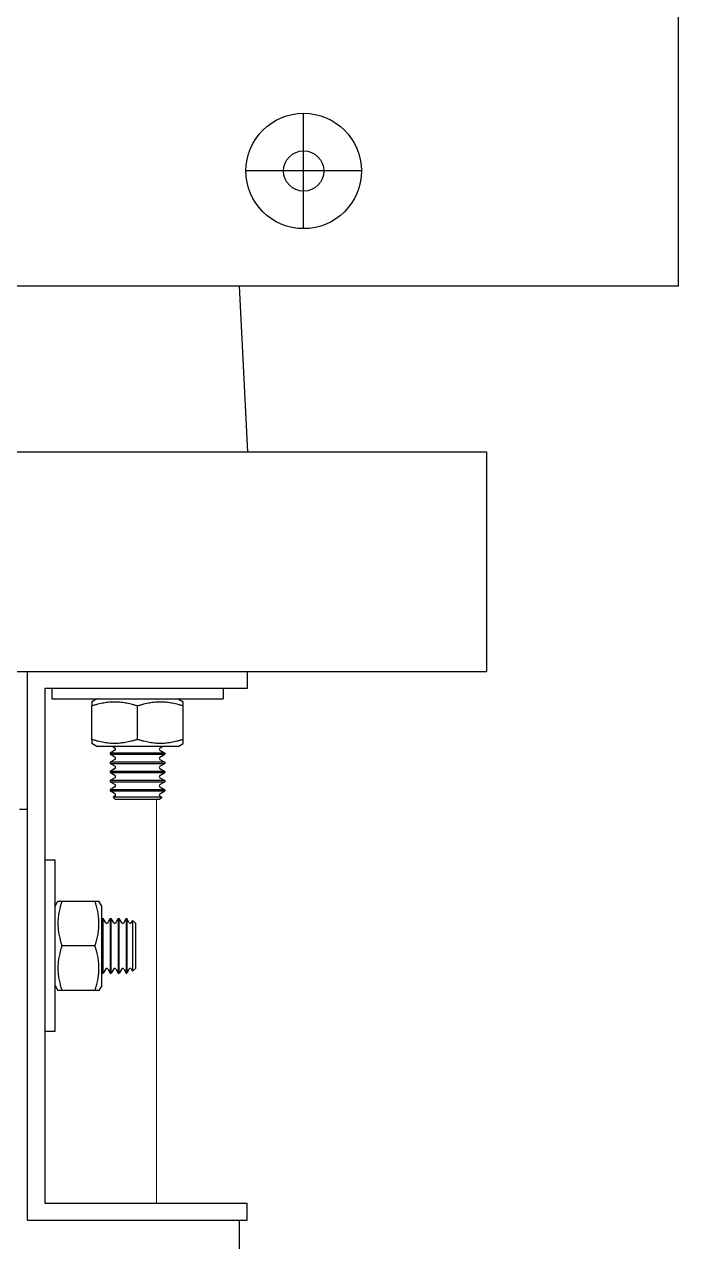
# Model space of a CAD drawing. Header units: millimetres. Extents: x -23083795 to 376618, y 113268 to 3804440.
# Drawn here: x 225491.1 to 225681.8, y 122186.1 to 122540.9 of the extents above; entities that cross this region are included whole.
import ezdxf

# ---------------------------------------------------------------- set-up
doc = ezdxf.new("R2010")
doc.units = ezdxf.units.MM
doc.header["$LTSCALE"] = 6
doc.layers.add('Duongcoban', color=4, linetype='Continuous', lineweight=30)
doc.layers.add('Ong PVC', color=160, linetype='Continuous', lineweight=9)

msp = doc.modelspace()

# ---------------------------------------------------------------- linework, layer by layer
at = {"color": 7}
for q in [(225681.76429, 123318.53805, -1.36858), (224769.79662, 122464.53397, -1.36858)]:
    msp.add_line((225681.76429, 122464.53397, -1.36858), q, dxfattribs=at)
at = {"color": 160}
for p, q in [((225572.49627, 122481.34443, -1.36858), (225572.49627, 122514.96536, -1.36858)), ((225589.30674, 122498.15489, -1.36858), (225555.68581, 122498.15489, -1.36858))]:
    msp.add_line(p, q, dxfattribs=at)
at = {"color": 2, "lineweight": -3, "ltscale": 30, "extrusion": (0, 1, -2.22045e-16)}
for p, q in [((224825.78045, 122416.29449, -1.36858), (225625.78045, 122416.29449, -1.36858)), ((225625.78045, 122416.29449, -1.36858), (225625.78045, 122352.29449, -1.36858)), ((224825.78045, 122352.29449, -1.36858), (225625.78045, 122352.29449, -1.36858)), ((225499.07105, 122347.29449, -1.36858), (225499.07105, 122344.29449, -1.36858)), ((225499.07105, 122344.29449, -1.36858), (225549.07105, 122344.29449, -1.36858)), ((225512.20438, 122344.29449, -1.36858), (225510.73425, 122343.44571, -1.36858)), ((225535.93771, 122344.29449, -1.36858), (225537.40784, 122343.44571, -1.36858)), ((225549.07105, 122347.29449, -1.36858), (225549.07105, 122344.29449, -1.36858)), ((225510.73425, 122332.46779, -1.36858), (225510.73425, 122342.25451, -1.36858)), ((225524.07105, 122332.46779, -1.36858), (225524.07105, 122342.25451, -1.36858)), ((225537.40784, 122332.46779, -1.36858), (225537.40784, 122342.25451, -1.36858)), ((225512.20438, 122330.42782, -1.36858), (225510.73425, 122331.2766, -1.36858)), ((225535.93771, 122330.42782, -1.36858), (225512.20438, 122330.42782, -1.36858)), ((225517.51442, 122329.96115, -1.36858), (225516.70613, 122330.42782, -1.36858)), ((225530.62767, 122329.96115, -1.36858), (225531.43596, 122330.42782, -1.36858)), ((225535.93771, 122330.42782, -1.36858), (225537.40784, 122331.2766, -1.36858)), ((225517.51442, 122329.29449, -1.36858), (225516.07105, 122328.46115, -1.36858)), ((225532.07105, 122328.46115, -1.36858), (225516.07105, 122328.46115, -1.36858)), ((225516.07105, 122328.46115, -1.36858), (225516.07105, 122328.12782, -1.36858)), ((225516.07105, 122328.12782, -1.36858), (225532.07105, 122328.12782, -1.36858)), ((225517.51442, 122327.29449, -1.36858), (225516.07105, 122328.12782, -1.36858)), ((225517.51442, 122326.62782, -1.36858), (225516.07105, 122325.79449, -1.36858)), ((225530.62767, 122329.29449, -1.36858), (225532.07105, 122328.46115, -1.36858)), ((225530.62767, 122327.29449, -1.36858), (225532.07105, 122328.12782, -1.36858)), ((225530.62767, 122326.62782, -1.36858), (225532.07105, 122325.79449, -1.36858)), ((225532.07105, 122328.46115, -1.36858), (225532.07105, 122328.12782, -1.36858)), ((225532.07105, 122325.79449, -1.36858), (225516.07105, 122325.79449, -1.36858)), ((225516.07105, 122325.79449, -1.36858), (225516.07105, 122325.46115, -1.36858)), ((225516.07105, 122325.46115, -1.36858), (225532.07105, 122325.46115, -1.36858)), ((225517.51442, 122324.62782, -1.36858), (225516.07105, 122325.46115, -1.36858)), ((225517.51442, 122323.96115, -1.36858), (225516.07105, 122323.12782, -1.36858)), ((225532.07105, 122323.12782, -1.36858), (225516.07105, 122323.12782, -1.36858)), ((225516.07105, 122323.12782, -1.36858), (225516.07105, 122322.79449, -1.36858)), ((225516.07105, 122322.79449, -1.36858), (225532.07105, 122322.79449, -1.36858)), ((225517.51442, 122321.96115, -1.36858), (225516.07105, 122322.79449, -1.36858)), ((225530.62767, 122324.62782, -1.36858), (225532.07105, 122325.46115, -1.36858)), ((225530.62767, 122323.96115, -1.36858), (225532.07105, 122323.12782, -1.36858)), ((225530.62767, 122321.96115, -1.36858), (225532.07105, 122322.79449, -1.36858)), ((225532.07105, 122325.79449, -1.36858), (225532.07105, 122325.46115, -1.36858)), ((225532.07105, 122323.12782, -1.36858), (225532.07105, 122322.79449, -1.36858)), ((225517.51442, 122321.29449, -1.36858), (225516.07105, 122320.46115, -1.36858)), ((225532.07105, 122320.46115, -1.36858), (225516.07105, 122320.46115, -1.36858)), ((225516.07105, 122320.46115, -1.36858), (225516.07105, 122320.12782, -1.36858)), ((225516.07105, 122320.12782, -1.36858), (225532.07105, 122320.12782, -1.36858)), ((225517.51442, 122319.29449, -1.36858), (225516.07105, 122320.12782, -1.36858)), ((225530.62767, 122321.29449, -1.36858), (225532.07105, 122320.46115, -1.36858)), ((225530.62767, 122319.29449, -1.36858), (225532.07105, 122320.12782, -1.36858)), ((225532.07105, 122320.46115, -1.36858), (225532.07105, 122320.12782, -1.36858)), ((225517.51442, 122318.62782, -1.36858), (225516.07105, 122317.79449, -1.36858)), ((225532.07105, 122317.79449, -1.36858), (225516.07105, 122317.79449, -1.36858)), ((225516.07105, 122317.79449, -1.36858), (225516.07105, 122317.46115, -1.36858)), ((225516.07105, 122317.46115, -1.36858), (225532.07105, 122317.46115, -1.36858)), ((225517.51442, 122316.62782, -1.36858), (225516.07105, 122317.46115, -1.36858)), ((225517.51442, 122315.96115, -1.36858), (225517.00248, 122315.66558, -1.36858)), ((225531.13961, 122315.66558, -1.36858), (225517.00248, 122315.66558, -1.36858)), ((225517.70691, 122314.96115, -1.36858), (225517.00248, 122315.66558, -1.36858)), ((225530.43518, 122314.96115, -1.36858), (225531.13961, 122315.66558, -1.36858)), ((225530.62767, 122318.62782, -1.36858), (225532.07105, 122317.79449, -1.36858)), ((225530.62767, 122316.62782, -1.36858), (225532.07105, 122317.46115, -1.36858)), ((225530.62767, 122315.96115, -1.36858), (225531.13961, 122315.66558, -1.36858)), ((225532.07105, 122317.79449, -1.36858), (225532.07105, 122317.46115, -1.36858)), ((225489.70097, 122312.12253, -1.36858), (225492.07105, 122312.12253, -1.36858)), ((225530.43518, 122314.96115, -1.36858), (225517.70691, 122314.96115, -1.36858)), ((225500.07105, 122297.29449, -1.36858), (225497.07105, 122297.29449, -1.36858)), ((225500.07105, 122247.29449, -1.36858), (225500.07105, 122297.29449, -1.36858)), ((225500.07105, 122283.89449, -1.36858), (225500.88128, 122285.29786, -1.36858)), ((225502.0427, 122285.29786, -1.36858), (225511.69939, 122285.29786, -1.36858)), ((225513.67105, 122283.89449, -1.36858), (225512.86081, 122285.29786, -1.36858)), ((225513.67105, 122260.69449, -1.36858), (225513.67105, 122283.89449, -1.36858)), ((225513.67105, 122280.06354, -1.36858), (225513.80438, 122280.29449, -1.36858)), ((225513.80438, 122280.29449, -1.36858), (225513.80438, 122264.29449, -1.36858)), ((225513.80438, 122280.29449, -1.36858), (225514.09605, 122280.29449, -1.36858)), ((225514.09605, 122264.29449, -1.36858), (225514.09605, 122280.29449, -1.36858)), ((225514.82521, 122279.03153, -1.36858), (225514.09605, 122280.29449, -1.36858)), ((225515.40855, 122279.03153, -1.36858), (225516.13771, 122280.29449, -1.36858)), ((225516.13771, 122280.29449, -1.36858), (225516.13771, 122264.29449, -1.36858)), ((225516.13771, 122280.29449, -1.36858), (225516.42938, 122280.29449, -1.36858)), ((225516.42938, 122264.29449, -1.36858), (225516.42938, 122280.29449, -1.36858)), ((225517.15855, 122279.03153, -1.36858), (225516.42938, 122280.29449, -1.36858)), ((225517.74188, 122279.03153, -1.36858), (225518.47105, 122280.29449, -1.36858)), ((225518.47105, 122280.29449, -1.36858), (225518.47105, 122264.29449, -1.36858)), ((225518.47105, 122280.29449, -1.36858), (225518.76271, 122280.29449, -1.36858)), ((225518.76271, 122264.29449, -1.36858), (225518.76271, 122280.29449, -1.36858)), ((225519.49188, 122279.03153, -1.36858), (225518.76271, 122280.29449, -1.36858)), ((225520.07521, 122279.03153, -1.36858), (225520.80438, 122280.29449, -1.36858)), ((225520.80438, 122280.29449, -1.36858), (225520.80438, 122264.29449, -1.36858)), ((225520.80438, 122280.29449, -1.36858), (225520.95021, 122280.29449, -1.36858)), ((225520.95021, 122280.29449, -1.36858), (225520.95021, 122264.29449, -1.36858)), ((225521.67938, 122279.03153, -1.36858), (225520.95021, 122280.29449, -1.36858)), ((225522.26271, 122279.03153, -1.36858), (225522.64334, 122279.6908, -1.36858)), ((225522.64334, 122279.6908, -1.36858), (225522.64334, 122264.89817, -1.36858)), ((225523.47105, 122278.8631, -1.36858), (225522.64334, 122279.6908, -1.36858)), ((225523.47105, 122278.8631, -1.36858), (225523.47105, 122265.72587, -1.36858)), ((225511.69939, 122272.29449, -1.36858), (225502.0427, 122272.29449, -1.36858)), ((225513.67105, 122264.52543, -1.36858), (225513.80438, 122264.29449, -1.36858)), ((225513.80438, 122264.29449, -1.36858), (225514.09605, 122264.29449, -1.36858)), ((225514.82521, 122265.55744, -1.36858), (225514.09605, 122264.29449, -1.36858)), ((225515.40855, 122265.55744, -1.36858), (225516.13771, 122264.29449, -1.36858)), ((225516.13771, 122264.29449, -1.36858), (225516.42938, 122264.29449, -1.36858)), ((225517.15855, 122265.55744, -1.36858), (225516.42938, 122264.29449, -1.36858)), ((225517.74188, 122265.55744, -1.36858), (225518.47105, 122264.29449, -1.36858)), ((225518.47105, 122264.29449, -1.36858), (225518.76271, 122264.29449, -1.36858)), ((225519.49188, 122265.55744, -1.36858), (225518.76271, 122264.29449, -1.36858)), ((225520.07521, 122265.55744, -1.36858), (225520.80438, 122264.29449, -1.36858)), ((225520.80438, 122264.29449, -1.36858), (225520.95021, 122264.29449, -1.36858)), ((225521.67938, 122265.55744, -1.36858), (225520.95021, 122264.29449, -1.36858)), ((225522.26271, 122265.55744, -1.36858), (225522.64334, 122264.89817, -1.36858)), ((225523.47105, 122265.72587, -1.36858), (225522.64334, 122264.89817, -1.36858)), ((225500.07105, 122260.69449, -1.36858), (225500.88128, 122259.29111, -1.36858)), ((225511.69939, 122259.29111, -1.36858), (225502.0427, 122259.29111, -1.36858)), ((225513.67105, 122260.69449, -1.36858), (225512.86081, 122259.29111, -1.36858)), ((225500.07105, 122247.29449, -1.36858), (225497.07105, 122247.29449, -1.36858)), ((225553.70097, 122192.29449, -1.36858), (225553.70097, 120956.48691, -1.36858))]:
    msp.add_line(p, q, dxfattribs=at)
at = {"color": 4, "lineweight": -3, "ltscale": 30, "extrusion": (0, 1, -2.22045e-16)}
for p, q in [((225492.07105, 122192.29449, -1.36858), (225492.07105, 122352.29449, -1.36858)), ((225556.07105, 122352.29449, -1.36858), (225556.07105, 122347.29449, -1.36858)), ((225497.07105, 122347.29449, -1.36858), (225497.07105, 122197.29449, -1.36858)), ((225556.07105, 122347.29449, -1.36858), (225497.07105, 122347.29449, -1.36858)), ((225497.07105, 122197.29449, -1.36858), (225556.07105, 122197.29449, -1.36858)), ((225556.07105, 122192.29449, -1.36858), (225556.07105, 122197.29449, -1.36858)), ((225492.07105, 122192.29449, -1.36858), (225556.07105, 122192.29449, -1.36858))]:
    msp.add_line(p, q, dxfattribs=at)
at = {"color": 160}
for radius in [16.81046, 5.88366]:
    msp.add_circle((225572.49627, 122498.15489, -1.36858), radius, dxfattribs=at)
at = {"color": 2, "lineweight": -3, "ltscale": 30}
for centre, radius, start, end in [((225517.32197, 122329.62782, -1.36858), 0.3849, 300, 60), ((225530.82012, 122329.62782, -1.36858), 0.3849, 120, 240), ((225517.32197, 122326.96115, -1.36858), 0.3849, 300, 60), ((225530.82012, 122326.96115, -1.36858), 0.3849, 120, 240), ((225517.32197, 122324.29449, -1.36858), 0.3849, 300, 60), ((225530.82012, 122324.29449, -1.36858), 0.3849, 120, 240), ((225517.32197, 122321.62782, -1.36858), 0.3849, 300, 60), ((225517.32197, 122318.96115, -1.36858), 0.3849, 300, 60), ((225530.82012, 122321.62782, -1.36858), 0.3849, 120, 240), ((225530.82012, 122318.96115, -1.36858), 0.3849, 120, 240), ((225517.32197, 122316.29449, -1.36858), 0.3849, 300, 60), ((225530.82012, 122316.29449, -1.36858), 0.3849, 120, 240), ((225515.11688, 122279.19993, -1.36858), 0.33679, 210, 330), ((225517.45021, 122279.19993, -1.36858), 0.33679, 210, 330), ((225519.78355, 122279.19993, -1.36858), 0.33679, 210, 330), ((225521.97105, 122279.19993, -1.36858), 0.33679, 210, 330), ((225515.11688, 122265.38904, -1.36858), 0.33679, 30, 150), ((225517.45021, 122265.38904, -1.36858), 0.33679, 30, 150), ((225519.78355, 122265.38904, -1.36858), 0.33679, 30, 150), ((225521.97105, 122265.38904, -1.36858), 0.33679, 30, 150)]:
    msp.add_arc(centre, radius, start, end, dxfattribs=at)
for points, weights in [([(225510.73425, 122343.44571, -1.36858), (225510.73425, 122343.44571, -1.36858), (225510.73425, 122342.25451, -1.36858)], [1.07735026919, 1.07735026919, 1]), ([(225510.73425, 122342.25451, -1.36858), (225517.40265, 122344.47731, -1.36858), (225524.07105, 122342.25451, -1.36858)], [1, 1.15470053838, 1]), ([(225524.07105, 122342.25451, -1.36858), (225530.73944, 122344.47731, -1.36858), (225537.40784, 122342.25451, -1.36858)], [1, 1.15470053838, 1]), ([(225537.40784, 122342.25451, -1.36858), (225537.40784, 122343.44571, -1.36858), (225537.40784, 122343.44571, -1.36858)], [1, 1.07735026919, 1.07735026919]), ([(225510.73425, 122332.46779, -1.36858), (225510.73425, 122331.2766, -1.36858), (225510.73425, 122331.2766, -1.36858)], [1, 1.07735026919, 1.07735026919]), ([(225524.07105, 122332.46779, -1.36858), (225517.40265, 122330.24499, -1.36858), (225510.73425, 122332.46779, -1.36858)], [1, 1.15470053838, 1]), ([(225537.40784, 122332.46779, -1.36858), (225530.73944, 122330.24499, -1.36858), (225524.07105, 122332.46779, -1.36858)], [1, 1.15470053838, 1]), ([(225537.40784, 122331.2766, -1.36858), (225537.40784, 122331.2766, -1.36858), (225537.40784, 122332.46779, -1.36858)], [1.07735026919, 1.07735026919, 1]), ([(225500.88128, 122285.29786, -1.36858), (225500.88128, 122285.29786, -1.36858), (225502.0427, 122285.29786, -1.36858)], [1.07735026919, 1.07735026919, 1]), ([(225502.0427, 122285.29786, -1.36858), (225499.87547, 122278.79617, -1.36858), (225502.0427, 122272.29449, -1.36858)], [1, 1.15470053838, 1]), ([(225511.69939, 122285.29786, -1.36858), (225512.86081, 122285.29786, -1.36858), (225512.86081, 122285.29786, -1.36858)], [1, 1.07735026919, 1.07735026919]), ([(225511.69939, 122272.29449, -1.36858), (225513.86662, 122278.79617, -1.36858), (225511.69939, 122285.29786, -1.36858)], [1, 1.15470053838, 1]), ([(225502.0427, 122272.29449, -1.36858), (225499.87547, 122265.7928, -1.36858), (225502.0427, 122259.29111, -1.36858)], [1, 1.15470053838, 1]), ([(225511.69939, 122259.29111, -1.36858), (225513.86662, 122265.7928, -1.36858), (225511.69939, 122272.29449, -1.36858)], [1, 1.15470053838, 1]), ([(225502.0427, 122259.29111, -1.36858), (225500.88128, 122259.29111, -1.36858), (225500.88128, 122259.29111, -1.36858)], [1, 1.07735026919, 1.07735026919]), ([(225512.86081, 122259.29111, -1.36858), (225512.86081, 122259.29111, -1.36858), (225511.69939, 122259.29111, -1.36858)], [1.07735026919, 1.07735026919, 1])]:
    msp.add_rational_spline(points, weights, degree=2, dxfattribs=at)
at = {"layer": 'Duongcoban'}
msp.add_line((225556.184, 122416.29449, -1.36858), (225553.81915, 122464.53397, -1.36858), dxfattribs=at)
for points, weights in [([(225510.73425, 122343.44571), (225510.73425, 122343.44571), (225510.73425, 122342.25451)], [1.07735026919, 1.07735026919, 1]), ([(225510.73425, 122343.44571), (225510.73425, 122343.44571), (225510.73425, 122342.25451)], [1.07735026919, 1.07735026919, 1]), ([(225510.73425, 122343.44571), (225510.73425, 122343.44571), (225510.73425, 122342.25451)], [1.07735026919, 1.07735026919, 1]), ([(225510.73425, 122343.44571), (225510.73425, 122343.44571), (225510.73425, 122342.25451)], [1.07735026919, 1.07735026919, 1]), ([(225510.73425, 122343.44571), (225510.73425, 122343.44571), (225510.73425, 122342.25451)], [1.07735026919, 1.07735026919, 1]), ([(225510.73425, 122343.44571), (225510.73425, 122343.44571), (225510.73425, 122342.25451)], [1.07735026919, 1.07735026919, 1]), ([(225510.73425, 122343.44571), (225510.73425, 122343.44571), (225510.73425, 122342.25451)], [1.07735026919, 1.07735026919, 1]), ([(225510.73425, 122343.44571), (225510.73425, 122343.44571), (225510.73425, 122342.25451)], [1.07735026919, 1.07735026919, 1]), ([(225510.73425, 122343.44571), (225510.73425, 122343.44571), (225510.73425, 122342.25451)], [1.07735026919, 1.07735026919, 1]), ([(225537.40784, 122342.25451), (225537.40784, 122343.44571), (225537.40784, 122343.44571)], [1, 1.07735026919, 1.07735026919]), ([(225537.40784, 122342.25451), (225537.40784, 122343.44571), (225537.40784, 122343.44571)], [1, 1.07735026919, 1.07735026919]), ([(225537.40784, 122342.25451), (225537.40784, 122343.44571), (225537.40784, 122343.44571)], [1, 1.07735026919, 1.07735026919]), ([(225537.40784, 122342.25451), (225537.40784, 122343.44571), (225537.40784, 122343.44571)], [1, 1.07735026919, 1.07735026919]), ([(225537.40784, 122342.25451), (225537.40784, 122343.44571), (225537.40784, 122343.44571)], [1, 1.07735026919, 1.07735026919]), ([(225537.40784, 122342.25451), (225537.40784, 122343.44571), (225537.40784, 122343.44571)], [1, 1.07735026919, 1.07735026919]), ([(225537.40784, 122342.25451), (225537.40784, 122343.44571), (225537.40784, 122343.44571)], [1, 1.07735026919, 1.07735026919]), ([(225537.40784, 122342.25451), (225537.40784, 122343.44571), (225537.40784, 122343.44571)], [1, 1.07735026919, 1.07735026919]), ([(225537.40784, 122342.25451), (225537.40784, 122343.44571), (225537.40784, 122343.44571)], [1, 1.07735026919, 1.07735026919]), ([(225510.73425, 122332.46779), (225510.73425, 122331.2766), (225510.73425, 122331.2766)], [1, 1.07735026919, 1.07735026919]), ([(225510.73425, 122332.46779), (225510.73425, 122331.2766), (225510.73425, 122331.2766)], [1, 1.07735026919, 1.07735026919]), ([(225510.73425, 122332.46779), (225510.73425, 122331.2766), (225510.73425, 122331.2766)], [1, 1.07735026919, 1.07735026919]), ([(225510.73425, 122332.46779), (225510.73425, 122331.2766), (225510.73425, 122331.2766)], [1, 1.07735026919, 1.07735026919]), ([(225510.73425, 122332.46779), (225510.73425, 122331.2766), (225510.73425, 122331.2766)], [1, 1.07735026919, 1.07735026919]), ([(225510.73425, 122332.46779), (225510.73425, 122331.2766), (225510.73425, 122331.2766)], [1, 1.07735026919, 1.07735026919]), ([(225510.73425, 122332.46779), (225510.73425, 122331.2766), (225510.73425, 122331.2766)], [1, 1.07735026919, 1.07735026919]), ([(225510.73425, 122332.46779), (225510.73425, 122331.2766), (225510.73425, 122331.2766)], [1, 1.07735026919, 1.07735026919]), ([(225510.73425, 122332.46779), (225510.73425, 122331.2766), (225510.73425, 122331.2766)], [1, 1.07735026919, 1.07735026919]), ([(225537.40784, 122331.2766), (225537.40784, 122331.2766), (225537.40784, 122332.46779)], [1.07735026919, 1.07735026919, 1]), ([(225537.40784, 122331.2766), (225537.40784, 122331.2766), (225537.40784, 122332.46779)], [1.07735026919, 1.07735026919, 1]), ([(225537.40784, 122331.2766), (225537.40784, 122331.2766), (225537.40784, 122332.46779)], [1.07735026919, 1.07735026919, 1]), ([(225537.40784, 122331.2766), (225537.40784, 122331.2766), (225537.40784, 122332.46779)], [1.07735026919, 1.07735026919, 1]), ([(225537.40784, 122331.2766), (225537.40784, 122331.2766), (225537.40784, 122332.46779)], [1.07735026919, 1.07735026919, 1]), ([(225537.40784, 122331.2766), (225537.40784, 122331.2766), (225537.40784, 122332.46779)], [1.07735026919, 1.07735026919, 1]), ([(225537.40784, 122331.2766), (225537.40784, 122331.2766), (225537.40784, 122332.46779)], [1.07735026919, 1.07735026919, 1]), ([(225537.40784, 122331.2766), (225537.40784, 122331.2766), (225537.40784, 122332.46779)], [1.07735026919, 1.07735026919, 1]), ([(225537.40784, 122331.2766), (225537.40784, 122331.2766), (225537.40784, 122332.46779)], [1.07735026919, 1.07735026919, 1])]:
    msp.add_rational_spline(points, weights, degree=2, dxfattribs=at)
at = {"layer": 'Ong PVC', "color": 3, "ltscale": 10}
msp.add_line((225529.61207, 122197.29449, -1.36858), (225529.61207, 122314.96115, -1.36858), dxfattribs=at)

doc.saveas('drawing.dxf')
